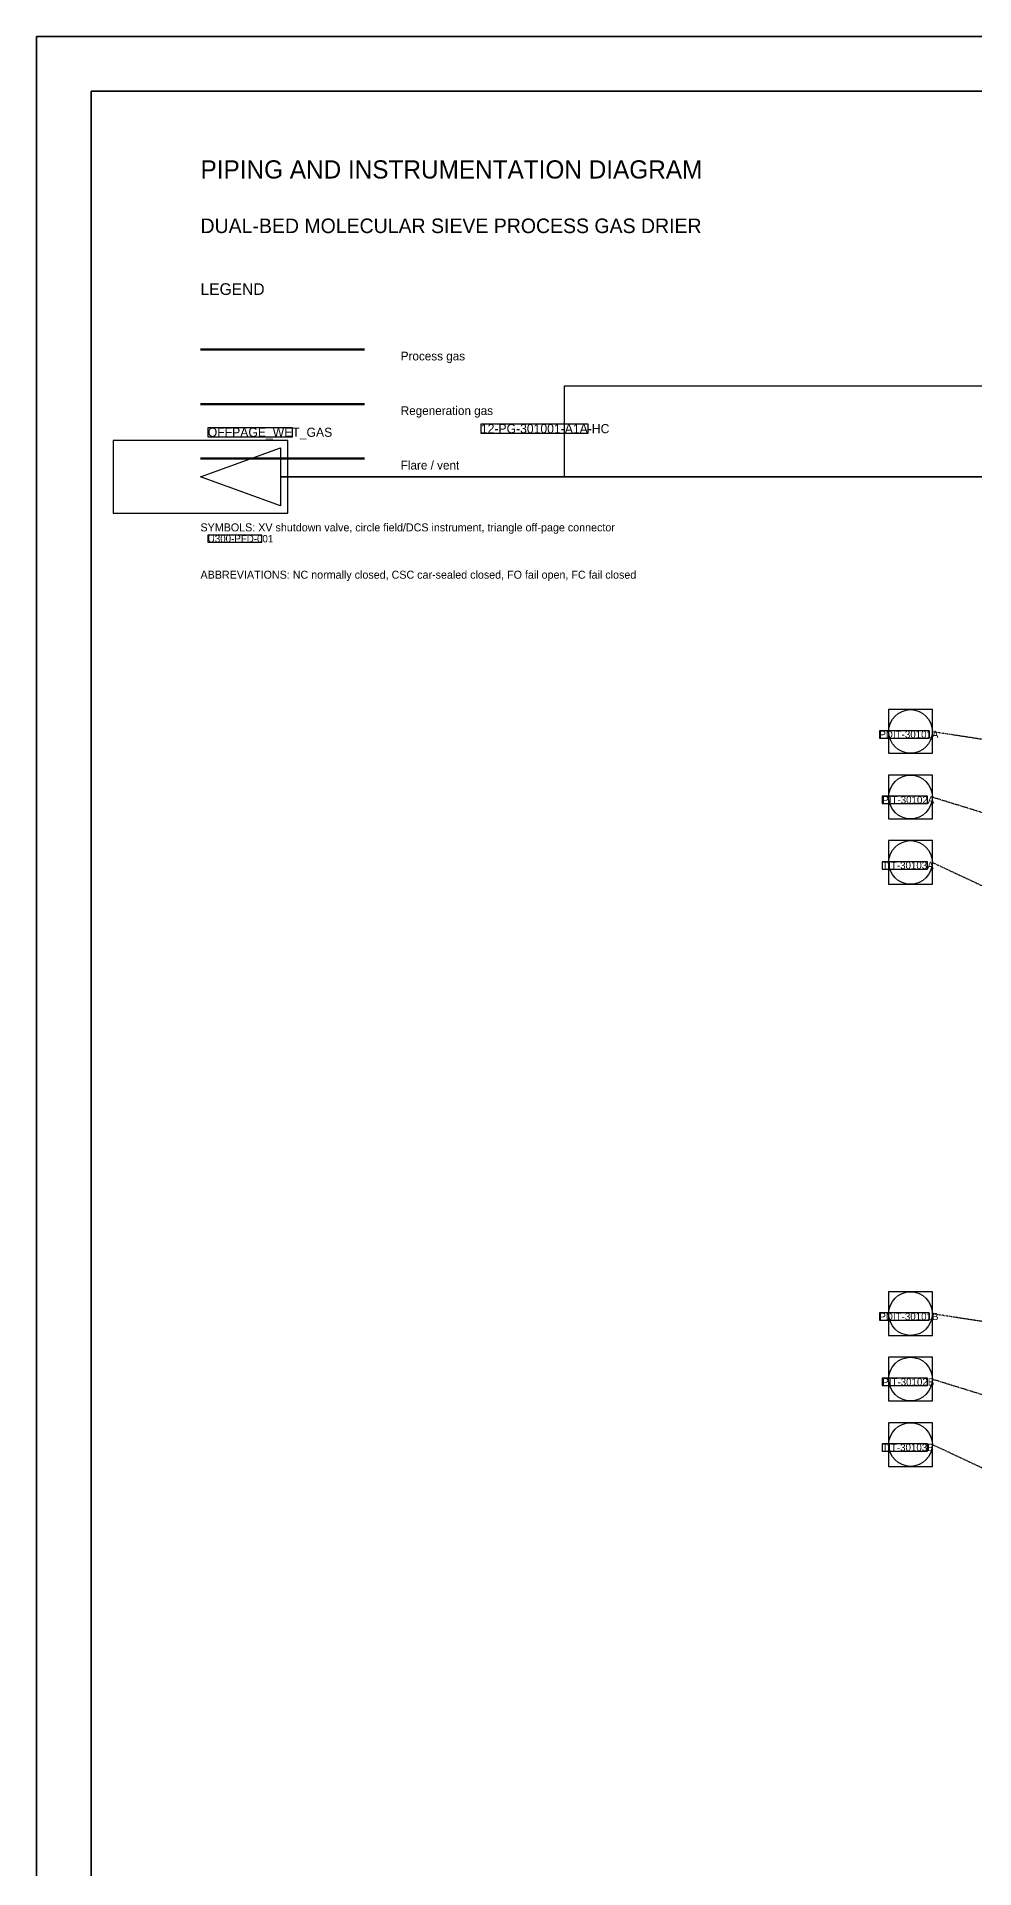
# Model space of a CAD drawing. Header units: metres. Extents: x 10 to 1179, y 10 to 831.
# Drawn here: x 10 to 268, y 328 to 831 of the extents above; entities that cross this region are included whole.
import ezdxf

# ---------------------------------------------------------------- set-up
doc = ezdxf.new("R2010")
doc.units = ezdxf.units.M
doc.linetypes.add('DASHED', pattern=[0.37, 0.25, -0.12])
for name, color, linetype in [('BORDER', 7, 'Continuous'), ('FLARE_VENT', 3, 'Continuous'), ('INSTRUMENT', 6, 'Continuous'), ('PROCESS', 1, 'Continuous'), ('QA_OVERLAY', 2, 'Continuous'), ('REGEN', 5, 'Continuous'), ('SIGNAL_ELECTRIC', 2, 'Continuous'), ('TEXT', 7, 'Continuous')]:
    doc.layers.add(name, color=color, linetype=linetype)

msp = doc.modelspace()

# ---------------------------------------------------------------- linework, layer by layer
at = {"layer": 'BORDER', "lineweight": 35}
for points in [[(10, 10), (1179, 10), (1179, 831), (10, 831), (10, 10)], [(25, 25), (1164, 25), (1164, 816), (25, 816), (25, 25)]]:
    msp.add_lwpolyline(points, dxfattribs=at)
at = {"layer": 'FLARE_VENT', "lineweight": 60}
msp.add_lwpolyline([(55, 715), (100, 715)], dxfattribs=at)
at = {"layer": 'INSTRUMENT'}
for centre in [(250, 640), (250, 622), (250, 604), (250, 480), (250, 462), (250, 444)]:
    msp.add_circle(centre, 6, dxfattribs=at)
at = {"layer": 'PROCESS', "lineweight": 60}
msp.add_lwpolyline([(55, 745), (100, 745)], dxfattribs=at)
at = {"layer": 'PROCESS', "lineweight": 25}
msp.add_lwpolyline([(155, 710), (155, 735), (930, 735), (930, 675)], dxfattribs=at)
at = {"layer": 'PROCESS'}
msp.add_lwpolyline([(55, 710), (77, 718), (77, 702), (55, 710)], dxfattribs=at)
at = {"layer": 'PROCESS', "lineweight": 35}
msp.add_lwpolyline([(77, 710), (975, 710)], dxfattribs=at)
at = {"layer": 'QA_OVERLAY'}
for points in [[(57, 721), (80.25, 721), (80.25, 723.5), (57, 723.5), (57, 721)], [(132, 722), (161.45, 722), (161.45, 724.5), (132, 724.5), (132, 722)], [(31, 700), (79, 700), (79, 720), (31, 720), (31, 700)], [(57, 692), (71.88, 692), (71.88, 694), (57, 694), (57, 692)], [(244, 634), (256, 634), (256, 646), (244, 646), (244, 634)], [(241.47, 638.2), (255.12, 638.2), (255.12, 640.2), (241.47, 640.2), (241.47, 638.2)], [(244, 616), (256, 616), (256, 628), (244, 628), (244, 616)], [(242.25, 620.2), (254.65, 620.2), (254.65, 622.2), (242.25, 622.2), (242.25, 620.2)], [(244, 598), (256, 598), (256, 610), (244, 610), (244, 598)], [(242.25, 602.2), (254.65, 602.2), (254.65, 604.2), (242.25, 604.2), (242.25, 602.2)], [(244, 474), (256, 474), (256, 486), (244, 486), (244, 474)], [(241.47, 478.2), (255.12, 478.2), (255.12, 480.2), (241.47, 480.2), (241.47, 478.2)], [(244, 456), (256, 456), (256, 468), (244, 468), (244, 456)], [(242.25, 460.2), (254.65, 460.2), (254.65, 462.2), (242.25, 462.2), (242.25, 460.2)], [(244, 438), (256, 438), (256, 450), (244, 450), (244, 438)], [(242.25, 442.2), (254.65, 442.2), (254.65, 444.2), (242.25, 444.2), (242.25, 442.2)]]:
    msp.add_lwpolyline(points, dxfattribs=at)
at = {"layer": 'REGEN', "lineweight": 60}
msp.add_lwpolyline([(55, 730), (100, 730)], dxfattribs=at)
at = {"layer": 'SIGNAL_ELECTRIC', "linetype": 'DASHED'}
for points in [[(256, 640), (408, 617)], [(256, 622), (408, 575)], [(256, 604), (408, 533)], [(256, 480), (408, 457)], [(256, 462), (408, 415)], [(256, 444), (408, 373)]]:
    msp.add_lwpolyline(points, dxfattribs=at)

# ---------------------------------------------------------------- texts
at = {"layer": 'TEXT'}
for s, height, p in [('PIPING AND INSTRUMENTATION DIAGRAM', 5, (55, 792)), ('DUAL-BED MOLECULAR SIEVE PROCESS GAS DRIER', 4, (55, 777)), ('LEGEND', 3.2, (55, 760)), ('Process gas', 2.4, (110, 742)), ('Regeneration gas', 2.4, (110, 727)), ('OFFPAGE_WET_GAS', 2.5, (57, 721)), ('12-PG-301001-A1A-HC', 2.5, (132, 722)), ('Flare / vent', 2.4, (110, 712)), ('SYMBOLS: XV shutdown valve, circle field/DCS instrument, triangle off-page connector', 2.2, (55, 695)), ('U300-PFD-001', 2, (57, 692)), ('ABBREVIATIONS: NC normally closed, CSC car-sealed closed, FO fail open, FC fail closed', 2.2, (55, 682)), ('PDIT-30101A', 2, (241.47, 638.2)), ('PIT-30102A', 2, (242.25, 620.2)), ('TIT-30103A', 2, (242.25, 602.2)), ('PDIT-30101B', 2, (241.47, 478.2)), ('PIT-30102B', 2, (242.25, 460.2)), ('TIT-30103B', 2, (242.25, 442.2))]:
    msp.add_text(s, height=height, dxfattribs=at).set_placement(p)

doc.saveas('drawing.dxf')
